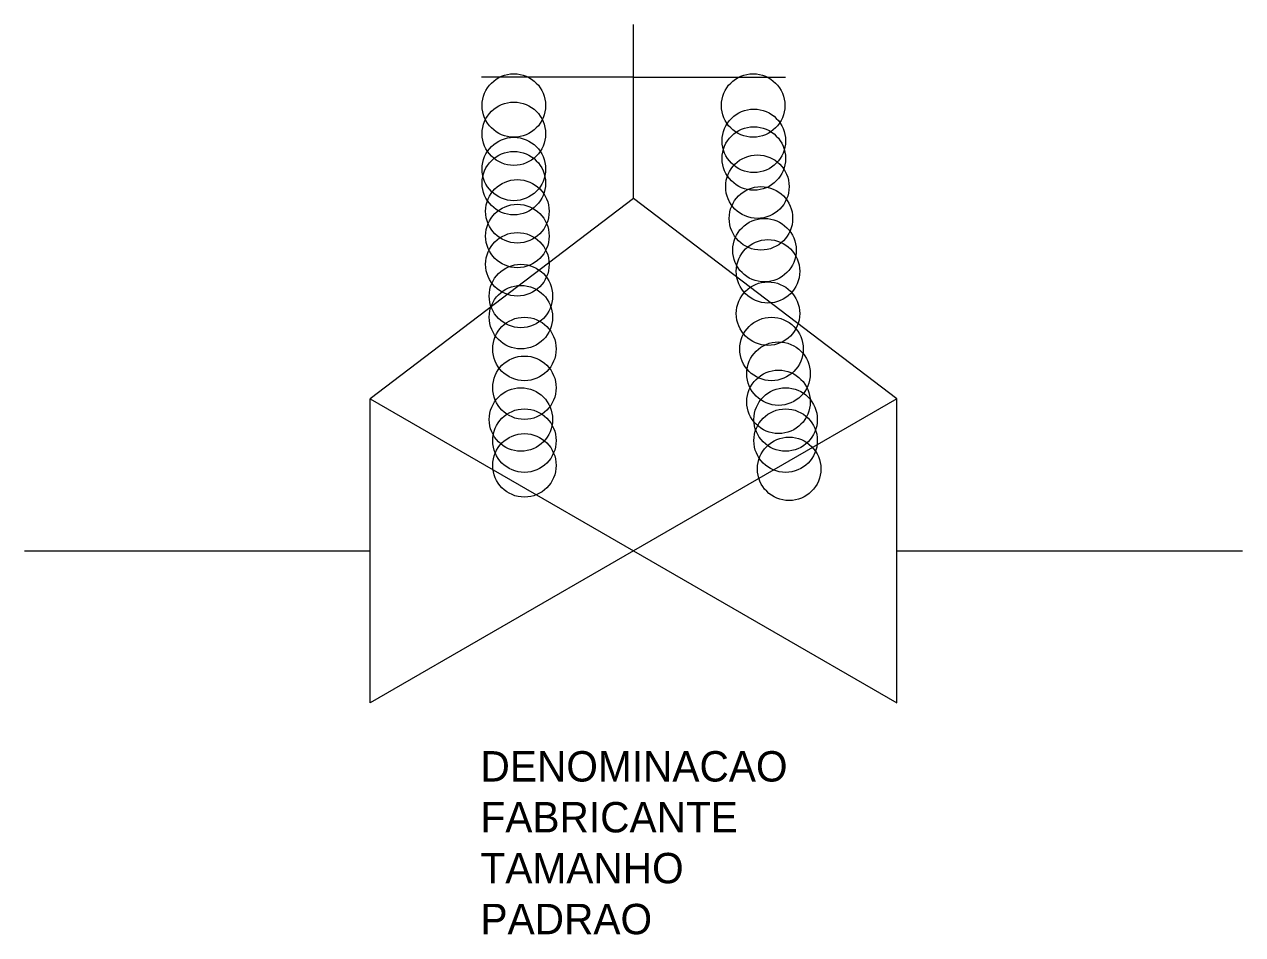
# Model space of a CAD drawing. Extents: x 94 to 294, y 120 to 270.
import ezdxf

# ---------------------------------------------------------------- set-up
doc = ezdxf.new("R2010")
doc.units = 0
doc.layers.add('TUPY', color=3, linetype='CONTINUOUS')

msp = doc.modelspace()

# ---------------------------------------------------------------- linework, layer by layer
at = {"layer": 'TUPY', "color": 0}
for p, q in [((194.27, 240.98), (194.27, 269.64)), ((194.27, 260.98), (169.27, 260.98)), ((194.27, 260.98), (219.27, 260.98)), ((194.27, 240.98), (150.97, 208.02)), ((237.58, 208.02), (194.27, 240.98)), ((94.06, 183.02), (150.97, 183.02)), ((237.58, 183.02), (294.49, 183.02))]:
    msp.add_line(p, q, dxfattribs=at)
for points in [[(150.97, 158.02), (150.97, 208.02), (194.27, 183.02)], [(237.58, 158.02), (237.58, 208.02), (194.27, 183.02)]]:
    msp.add_lwpolyline(points, close=True, dxfattribs=at)
for centre in [(174.59, 256.3), (213.96, 256.3), (174.59, 251.65), (214.08, 250.49), (214.08, 247.59), (174.59, 245.85), (174.59, 243.53), (214.66, 242.95), (175.17, 238.89), (215.24, 237.73), (175.17, 234.83), (215.82, 232.5), (175.17, 230.18), (216.4, 229.02), (175.75, 224.96), (175.75, 221.48), (216.4, 222.06), (176.33, 216.25), (216.98, 216.25), (218.14, 212.19), (176.33, 209.87), (218.14, 207.55), (175.75, 204.65), (219.3, 204.65), (176.33, 201.17), (219.3, 201.17), (176.33, 197.1), (219.88, 196.52)]:
    msp.add_circle(centre, 5.22, dxfattribs=at)

# ---------------------------------------------------------------- texts
at = {"layer": 'TUPY', "color": 0, "flags": 1}
for tag, p, s in [('DENOMINACAO', (169.1, 145.09), 'VALVULA COM VOLANTE OPERADA POR CORRENTE'), ('FABRICANTE', (169.1, 136.72), ''), ('TAMANHO', (169.1, 128.35), ''), ('PADRAO', (169.1, 119.97), '')]:
    msp.add_attdef(tag, p, s, height=5, dxfattribs=at)

doc.saveas('drawing.dxf')
